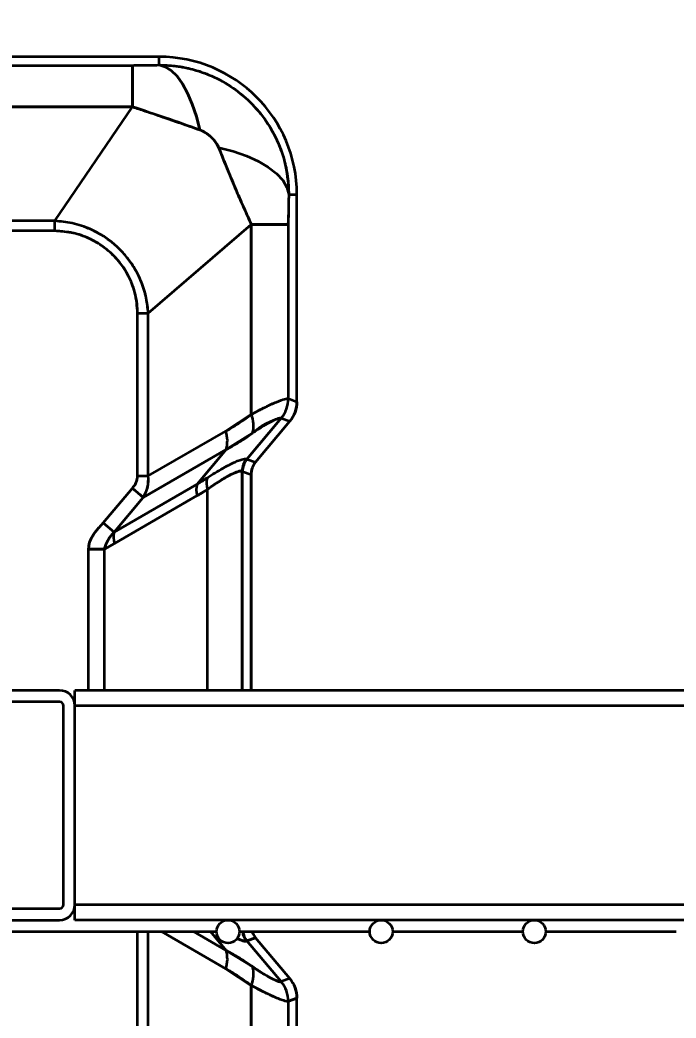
# Model space of a CAD drawing. Header units: millimetres. Extents: x 0 to 420, y 0 to 297.
# Drawn here: x 327.757 to 328.613, y 174.279 to 175.582 of the extents above; entities that cross this region are included whole.
import ezdxf

# ---------------------------------------------------------------- set-up
doc = ezdxf.new("R2010")
doc.units = ezdxf.units.MM
doc.layers.add('尺寸线层', color=150, linetype='Continuous')
doc.styles.add('SLDTEXTSTYLE2', font='TXT', dxfattribs={"width": 0.7})
doc.dimstyles.new('SLDDIMSTYLE0', dxfattribs={"dimtxt": 3.5, "dimasz": 3.302, "dimexe": 0, "dimexo": 0.0625, "dimgap": 0.875, "dimtad": 1, "dimdec": 1, "dimlfac": 100, "dimrnd": 1e-09, "dimzin": 12, "dimdsep": 46, "dimtxsty": 'SLDTEXTSTYLE2', "dimsah": 1, "dimcen": 0.09, "dimadec": 0, "dimazin": 3, "dimtfac": 1, "dimtdec": 3, "dimtofl": 0, "dimtmove": 0, "dimatfit": 3, "dimfxl": 0, "dimfrac": 2, "dimtolj": 1, "dimtzin": 12, "dimarcsym": 0})

# ---------------------------------------------------------------- blocks, each defined once
blk = doc.blocks.new('_D')
at = {"layer": '尺寸线层'}
for p, q in [((291.9431, 202.6412), (364.6876, 202.6412)), ((363.6876, 202.6412), (363.6876, 128.5802)), ((326.1167, 128.5802), (364.6876, 128.5802))]:
    blk.add_line(p, q, dxfattribs=at)
for points in [[(363.6876, 202.6412), (363.1796, 199.3392), (364.1956, 199.3392)], [(363.6876, 128.5802), (364.1956, 131.8822), (363.1796, 131.8822)]]:
    blk.add_solid(points, dxfattribs=at)
at = {"layer": '尺寸线层', "insert": (359.1758, 158.5376), "char_height": 3.5, "attachment_point": 1, "rotation": 90, "style": 'SLDTEXTSTYLE2'}
blk.add_mtext('7406.11', dxfattribs=at)
blk = doc.blocks.new('_D_7')
at = {"layer": '尺寸线层'}
for p, q in [((70.597, 160.4022), (70.597, 246.1922)), ((332.8156, 175.1167), (332.8156, 246.1922)), ((332.8156, 245.1922), (70.597, 245.1922))]:
    blk.add_line(p, q, dxfattribs=at)
for points in [[(70.597, 245.1922), (73.899, 244.6842), (73.899, 245.7002)], [(332.8156, 245.1922), (329.5136, 245.7002), (329.5136, 244.6842)]]:
    blk.add_solid(points, dxfattribs=at)
at = {"layer": '尺寸线层', "insert": (202.8758, 249.704), "char_height": 3.5, "attachment_point": 1, "style": 'SLDTEXTSTYLE2'}
blk.add_mtext('26221.85', dxfattribs=at)

msp = doc.modelspace()

# ---------------------------------------------------------------- linework, layer by layer
at = {"color": 7, "linetype": 'Continuous', "lineweight": 35}
for p, q in [((327.9383, 175.5342), (327.6642, 175.5342)), ((327.9383, 175.5342), (327.6642, 175.5342)), ((327.9383, 175.5235), (327.9383, 175.5342)), ((327.9383, 175.5235), (327.9383, 175.5342)), ((327.6683, 175.523), (327.9037, 175.523)), ((327.6683, 175.523), (327.9037, 175.523)), ((327.9037, 175.4687), (327.9037, 175.523)), ((327.6513, 175.4687), (327.9037, 175.4687)), ((327.9037, 175.4687), (327.6513, 175.4687)), ((327.8022, 175.3198), (327.9037, 175.4687)), ((327.8022, 175.3198), (327.9037, 175.4687)), ((328.1076, 175.3542), (328.1183, 175.3542)), ((328.1076, 175.3542), (328.1183, 175.3542)), ((328.1183, 175.0837), (328.1183, 175.3542)), ((328.1183, 175.0837), (328.1183, 175.3542)), ((327.8022, 175.3198), (327.5957, 175.3198)), ((327.8022, 175.3198), (327.5957, 175.3198)), ((327.8022, 175.3067), (327.8022, 175.3198)), ((327.8022, 175.3067), (327.8022, 175.3198)), ((327.9241, 175.1992), (328.0586, 175.3153)), ((327.9241, 175.1992), (328.0586, 175.3153)), ((328.0586, 175.3153), (328.0586, 175.0671)), ((328.0586, 175.0671), (328.0586, 175.3153)), ((328.1069, 175.3153), (328.1069, 175.0879)), ((328.1069, 175.3153), (328.1069, 175.0879)), ((327.8022, 175.3067), (327.5957, 175.3067)), ((327.8022, 175.3067), (327.5957, 175.3067)), ((327.9102, 175.1992), (327.9241, 175.1992)), ((327.9102, 174.9867), (327.9102, 175.1992)), ((327.9102, 175.1992), (327.9241, 175.1992)), ((327.9102, 174.9867), (327.9102, 175.1992)), ((327.9241, 174.9867), (327.9241, 175.1992)), ((327.9241, 174.9867), (327.9241, 175.1992)), ((328.1072, 175.0878), (328.1183, 175.0837)), ((328.1072, 175.0878), (328.1183, 175.0837)), ((328.0253, 175.0451), (328.0586, 175.0671)), ((328.0978, 175.0621), (328.053, 175.0087)), ((328.053, 175.0087), (328.0978, 175.0621)), ((328.0978, 175.0621), (328.0975, 175.0623)), ((328.0978, 175.0621), (328.109, 175.0581)), ((328.0978, 175.0621), (328.109, 175.0581)), ((328.0641, 175.0046), (328.109, 175.0581)), ((328.0641, 175.0046), (328.109, 175.0581)), ((327.9241, 174.9867), (328.0253, 175.0451)), ((327.9241, 174.9867), (328.0253, 175.0451)), ((328.0258, 175.0213), (328.0601, 175.0425)), ((327.9176, 174.9588), (328.0258, 175.0213)), ((327.9176, 174.9588), (328.0258, 175.0213)), ((328.0258, 175.0213), (327.9878, 174.976)), ((327.9878, 174.976), (328.0258, 175.0213)), ((328.0526, 175.009), (328.053, 175.0087)), ((328.053, 175.0087), (328.0641, 175.0046)), ((328.053, 175.0087), (328.0641, 175.0046)), ((327.9102, 174.9867), (327.9241, 174.9867)), ((327.9102, 174.9867), (327.9241, 174.9867)), ((327.9878, 174.976), (328.0009, 174.9842)), ((328.0472, 174.9927), (328.0467, 174.993)), ((328.0467, 174.993), (328.0467, 174.7067)), ((328.0467, 174.7067), (328.0467, 174.993)), ((328.0472, 174.9927), (328.0583, 174.9886)), ((328.0472, 174.9927), (328.0583, 174.9886)), ((328.0583, 174.7067), (328.0583, 174.9886)), ((328.0583, 174.9886), (328.0583, 174.7067)), ((327.8654, 174.9254), (327.9034, 174.9707)), ((327.8654, 174.9254), (327.9034, 174.9707)), ((327.8796, 174.9135), (327.9878, 174.976)), ((327.8796, 174.9135), (327.9878, 174.976)), ((327.9034, 174.9707), (327.9176, 174.9588)), ((327.8796, 174.9135), (327.9176, 174.9588)), ((327.8796, 174.9135), (327.9176, 174.9588)), ((327.8799, 174.8986), (327.9881, 174.9611)), ((327.9881, 174.9611), (327.8799, 174.8986)), ((328.0014, 174.9692), (327.9881, 174.9611)), ((328.0014, 174.7067), (328.0014, 174.9692)), ((328.0014, 174.7067), (328.0014, 174.9692)), ((327.8796, 174.9135), (327.8654, 174.9254)), ((327.8654, 174.9254), (327.8796, 174.9135)), ((327.867, 174.8912), (327.8799, 174.8986)), ((327.8799, 174.8986), (327.867, 174.8912)), ((327.867, 174.8912), (327.8461, 174.8912)), ((327.8461, 174.8912), (327.867, 174.8912)), ((327.8461, 174.7067), (327.8461, 174.8912)), ((327.8461, 174.7067), (327.8461, 174.8912)), ((327.867, 174.7067), (327.867, 174.8912)), ((327.867, 174.7067), (327.867, 174.8912)), ((327.8083, 174.7067), (327.6483, 174.7067)), ((331.4283, 174.7067), (327.8283, 174.7067)), ((327.8283, 174.6867), (327.8283, 174.7067)), ((327.8083, 174.6917), (327.6483, 174.6917)), ((327.8133, 174.4267), (327.8133, 174.6867)), ((327.8283, 174.6942), (327.8268, 174.6942)), ((327.8268, 174.6942), (327.8283, 174.6942)), ((327.8268, 174.6942), (327.8283, 174.6942)), ((327.8283, 174.6942), (327.8268, 174.6942)), ((327.8283, 174.4267), (327.8283, 174.6867)), ((331.4283, 174.6867), (327.8283, 174.6867)), ((327.8283, 174.4267), (327.8283, 174.6867)), ((331.4283, 174.4267), (327.8283, 174.4267)), ((327.8283, 174.4067), (327.8283, 174.4267)), ((327.6483, 174.4217), (327.8083, 174.4217)), ((327.8283, 174.4217), (327.8277, 174.4217)), ((327.6483, 174.4067), (327.8083, 174.4067)), ((331.4283, 174.4067), (327.8283, 174.4067)), ((327.7283, 174.3917), (328.0133, 174.3917)), ((327.9102, 174.1892), (327.9102, 174.3917)), ((327.9102, 174.1892), (327.9102, 174.3917)), ((327.9241, 174.1892), (327.9241, 174.3917)), ((327.9241, 174.1892), (327.9241, 174.3917)), ((328.0253, 174.3432), (327.9414, 174.3917)), ((327.9414, 174.3917), (328.0253, 174.3432)), ((328.0258, 174.3671), (327.9832, 174.3917)), ((328.0258, 174.3671), (327.9832, 174.3917)), ((328.0258, 174.3671), (328.0052, 174.3917)), ((328.0052, 174.3917), (328.0258, 174.3671)), ((328.0433, 174.3917), (328.2133, 174.3917)), ((328.2433, 174.3917), (328.4133, 174.3917)), ((328.4433, 174.3917), (328.6133, 174.3917)), ((328.053, 174.3797), (328.0526, 174.3794)), ((328.053, 174.3797), (328.0641, 174.3837)), ((328.0641, 174.3837), (328.053, 174.3797)), ((328.0978, 174.3263), (328.053, 174.3797)), ((328.0978, 174.3263), (328.053, 174.3797)), ((328.109, 174.3303), (328.0641, 174.3837)), ((328.109, 174.3303), (328.0641, 174.3837)), ((328.0258, 174.3671), (328.0601, 174.3459)), ((328.0586, 174.3213), (328.0253, 174.3432)), ((328.0586, 174.3213), (328.0586, 174.0731)), ((328.0586, 174.0731), (328.0586, 174.3213)), ((328.0975, 174.3261), (328.0978, 174.3263)), ((328.109, 174.3303), (328.0978, 174.3263)), ((328.109, 174.3303), (328.0978, 174.3263)), ((328.1069, 174.3005), (328.1069, 174.0731)), ((328.1069, 174.3005), (328.1069, 174.0731)), ((328.1183, 174.3046), (328.1072, 174.3006)), ((328.1072, 174.3006), (328.1183, 174.3046)), ((328.1183, 174.0342), (328.1183, 174.3046)), ((328.1183, 174.0342), (328.1183, 174.3046))]:
    msp.add_line(p, q, dxfattribs=at)
at = {"color": 7, "linetype": 'Continuous', "lineweight": 35, "flags": 128}
for points in [[(327.9037, 175.523), (327.9037, 175.5214), (327.9037, 175.5182), (327.9037, 175.5135), (327.9037, 175.5072), (327.9037, 175.4995), (327.9037, 175.4905), (327.9037, 175.4802), (327.9037, 175.4687)], [(327.9383, 175.5235), (327.9463, 175.5212), (327.9541, 175.5162), (327.9617, 175.5087), (327.9689, 175.4988), (327.9755, 175.4866), (327.9816, 175.4723), (327.9869, 175.4563), (327.9914, 175.4387)], [(327.9914, 175.4387), (327.9869, 175.4563), (327.9816, 175.4723), (327.9755, 175.4866), (327.9689, 175.4988), (327.9617, 175.5087), (327.9541, 175.5162), (327.9463, 175.5212), (327.9383, 175.5235)], [(328.016, 175.4158), (328.0349, 175.4109), (328.0522, 175.4049), (328.0676, 175.3979), (328.0809, 175.3902), (328.0916, 175.3818), (328.0998, 175.3729), (328.1051, 175.3636), (328.1076, 175.3542)], [(327.9034, 174.9707), (327.9057, 174.9688), (327.9079, 174.967), (327.91, 174.9652), (327.912, 174.9636), (327.9138, 174.9621), (327.9153, 174.9608), (327.9166, 174.9597), (327.9176, 174.9588)]]:
    msp.add_lwpolyline(points, dxfattribs=at)
at = {"color": 7, "linetype": 'Continuous', "lineweight": 35}
for centre in [(328.0283, 174.3917), (328.2283, 174.3917), (328.4283, 174.3917)]:
    msp.add_circle(centre, 0.015, dxfattribs=at)
for centre, radius, start, end in [((327.9383, 175.3542), 0.18, 0, 90), ((327.9383, 175.3542), 0.18, 360, 90), ((328.0669, 175.088), 0.0401, 320.0076, 359.8731), ((328.0669, 175.088), 0.0401, 320.0076, 359.8731), ((328.0263, 175.0528), 0.0354, 343.0377, 23.8628), ((328.0263, 175.0528), 0.0354, 343.0377, 23.8627), ((328.1187, 174.977), 0.0878, 103.911, 131.8265), ((327.9873, 175.0324), 0.0401, 343.9657, 18.5164), ((327.9873, 175.0324), 0.0401, 343.9657, 18.5164), ((328.0717, 174.9929), 0.025, 139.9679, 179.8339), ((328.0717, 174.9929), 0.025, 139.9679, 179.8339), ((328.0722, 174.9926), 0.025, 140.0586, 179.9414), ((328.0722, 174.9926), 0.025, 140.0586, 179.9414), ((328.024, 174.9775), 0.024, 163.7993, 200.3661), ((328.024, 174.9775), 0.024, 163.7993, 200.3661), ((328.0119, 174.9691), 0.0251, 163.9657, 198.5164), ((328.0119, 174.9691), 0.0251, 163.9657, 198.5164), ((327.9037, 174.9066), 0.0251, 163.9657, 198.5164), ((327.9037, 174.9066), 0.0251, 163.9657, 198.5164), ((327.8083, 174.6867), 0.02, 0, 90), ((327.8083, 174.6867), 0.005, 0, 90), ((327.8083, 174.4267), 0.02, 270, 0), ((327.8083, 174.4267), 0.005, 270, 0), ((328.0717, 174.3955), 0.025, 188.7618, 220.0289), ((328.0718, 174.3955), 0.025, 188.7641, 220.0266), ((328.0722, 174.3957), 0.025, 189.334, 219.9411), ((328.0722, 174.3957), 0.025, 189.334, 219.9411), ((327.9873, 174.356), 0.0401, 341.4836, 16.0343), ((327.9873, 174.356), 0.0401, 341.4836, 16.0343), ((328.0263, 174.3356), 0.0354, 336.1372, 16.9623), ((328.0263, 174.3356), 0.0354, 336.1372, 16.9623), ((328.0669, 174.3004), 0.0401, 0.1269, 39.9924), ((328.0669, 174.3004), 0.0401, 0.1269, 39.9924)]:
    msp.add_arc(centre, radius, start, end, dxfattribs=at)
for centre, major_axis, start_param, end_param in [((328.0783, 175.0838), (0.0376, -0.0137), 5.934618, 6.631752), ((328.0833, 174.9886), (0.0235, -0.0086), 2.793026, 3.49016), ((328.0833, 174.3998), (0.0235, 0.0086), 3.122637, 3.49016), ((328.0783, 174.3046), (-0.0376, -0.0137), 2.793026, 3.49016)]:
    msp.add_ellipse(centre, major_axis=major_axis, ratio=0.998448, start_param=start_param, end_param=end_param, dxfattribs=at)
for points, knots in [([(327.9037, 175.523), (327.9087, 175.5231), (327.9165, 175.5231), (327.9279, 175.5233), (327.9344, 175.5234), (327.9383, 175.5235)], [0, 0, 0, 0, 0.4175605, 0.6526728, 1, 1, 1, 1]), ([(327.9037, 175.523), (327.9064, 175.5231), (327.9131, 175.5231), (327.9248, 175.5233), (327.9334, 175.5234), (327.9383, 175.5235)], [0, 0, 0, 0, 0.2265988, 0.561025, 1, 1, 1, 1]), ([(327.9383, 175.5235), (327.9466, 175.5232), (327.9623, 175.5225), (327.9839, 175.5177), (328.0072, 175.5097), (328.0322, 175.4965), (328.0548, 175.4782), (328.0717, 175.4594), (328.0841, 175.4414), (328.0956, 175.4189), (328.1054, 175.3898), (328.1068, 175.3667), (328.1076, 175.3542)], [0, 0, 0, 0, 0.093649, 0.176538, 0.248656, 0.37191, 0.493461, 0.574793, 0.656832, 0.739576, 0.859108, 1, 1, 1, 1]), ([(327.9383, 175.5235), (327.9451, 175.5233), (327.9563, 175.5229), (327.9725, 175.5203), (327.9873, 175.5166), (328.0079, 175.5093), (328.0322, 175.4965), (328.0576, 175.4759), (328.0787, 175.4509), (328.0912, 175.4282), (328.0981, 175.4108), (328.1015, 175.3999), (328.1044, 175.3879), (328.107, 175.3727), (328.1074, 175.361), (328.1076, 175.3542)], [0, 0, 0, 0, 0.076443, 0.126237, 0.185346, 0.248673, 0.371897, 0.493418, 0.615548, 0.739261, 0.783292, 0.826338, 0.868398, 0.923222, 1, 1, 1, 1]), ([(327.9037, 175.4687), (327.9091, 175.467), (327.9191, 175.4637), (327.9334, 175.4589), (327.9487, 175.4536), (327.968, 175.447), (327.9829, 175.4417), (327.9914, 175.4387)], [0, 0, 0, 0, 0.188229, 0.344948, 0.48635, 0.707093, 1, 1, 1, 1]), ([(327.9914, 175.4387), (327.9764, 175.444), (327.9471, 175.4543), (327.9179, 175.464), (327.9037, 175.4687)], [0, 0, 0, 0, 0.513929, 1, 1, 1, 1]), ([(327.9914, 175.4387), (327.9942, 175.4374), (328.0001, 175.4346), (328.0071, 175.4287), (328.0127, 175.4223), (328.0149, 175.418), (328.016, 175.4158)], [0, 0, 0, 0, 0.271199, 0.565293, 0.791649, 1, 1, 1, 1]), ([(328.016, 175.4158), (328.0148, 175.4181), (328.0122, 175.4231), (328.0062, 175.4295), (327.9993, 175.4351), (327.9939, 175.4375), (327.9914, 175.4387)], [0, 0, 0, 0, 0.228464, 0.490672, 0.757738, 1, 1, 1, 1]), ([(328.016, 175.4158), (328.0187, 175.4091), (328.0237, 175.3968), (328.0309, 175.3791), (328.0373, 175.3638), (328.0434, 175.3495), (328.0506, 175.3333), (328.0556, 175.322), (328.0586, 175.3153)], [0, 0, 0, 0, 0.200911, 0.368663, 0.517677, 0.648189, 0.791452, 1, 1, 1, 1]), ([(328.0586, 175.3153), (328.0566, 175.3198), (328.0526, 175.3289), (328.0469, 175.3416), (328.0419, 175.3531), (328.0354, 175.3682), (328.0267, 175.3894), (328.0197, 175.4068), (328.016, 175.4158)], [0, 0, 0, 0, 0.140816, 0.284488, 0.382285, 0.482496, 0.729213, 1, 1, 1, 1]), ([(328.1076, 175.3542), (328.1075, 175.3501), (328.1073, 175.3429), (328.1071, 175.3332), (328.107, 175.3253), (328.1069, 175.3197), (328.1069, 175.3164), (328.1069, 175.3153)], [0, 0, 0, 0, 0.328027, 0.576182, 0.759071, 0.924275, 1, 1, 1, 1]), ([(328.1076, 175.3542), (328.1074, 175.3452), (328.1071, 175.3341), (328.107, 175.3213), (328.1069, 175.3174), (328.1069, 175.3159), (328.1069, 175.3153)], [0, 0, 0, 0, 0.712288, 0.891315, 0.960245, 1, 1, 1, 1]), ([(327.9241, 175.1992), (327.9234, 175.2059), (327.922, 175.22), (327.9161, 175.2385), (327.9084, 175.2548), (327.8995, 175.2686), (327.8888, 175.2812), (327.8761, 175.2927), (327.8628, 175.3019), (327.8457, 175.3107), (327.8258, 175.3176), (327.8098, 175.3191), (327.8022, 175.3198)], [0, 0, 0, 0, 0.107932, 0.22484, 0.307911, 0.39509, 0.486441, 0.571368, 0.666751, 0.744436, 0.877985, 1, 1, 1, 1]), ([(327.9241, 175.1992), (327.9235, 175.2058), (327.9221, 175.2196), (327.9163, 175.2379), (327.9086, 175.2545), (327.8996, 175.2685), (327.8889, 175.281), (327.8767, 175.2922), (327.8634, 175.3016), (327.8461, 175.3106), (327.8258, 175.3176), (327.8098, 175.3191), (327.8022, 175.3198)], [0, 0, 0, 0, 0.105818, 0.221247, 0.303726, 0.397637, 0.486458, 0.56599, 0.660847, 0.744444, 0.877991, 1, 1, 1, 1]), ([(328.1064, 175.3153), (328.1053, 175.3153), (328.1029, 175.3153), (328.0915, 175.3153), (328.0766, 175.3153), (328.0646, 175.3153), (328.0586, 175.3153)], [0, 0, 0, 0, 0.259023, 0.549075, 0.776489, 1, 1, 1, 1]), ([(328.0586, 175.3153), (328.0653, 175.3153), (328.0789, 175.3153), (328.0936, 175.3153), (328.1038, 175.3153), (328.1059, 175.3153), (328.1069, 175.3153)], [0, 0, 0, 0, 0.247804, 0.5, 0.752196, 1, 1, 1, 1]), ([(328.1067, 175.3153), (328.1067, 175.3154), (328.1068, 175.3155), (328.1068, 175.3162), (328.1069, 175.317), (328.1069, 175.3175)], [0, 0, 0, 0, 0.20707, 0.438271, 1, 1, 1, 1]), ([(328.1067, 175.3153), (328.1067, 175.3154), (328.1068, 175.3155), (328.1068, 175.3162), (328.1069, 175.317), (328.1069, 175.3175)], [0, 0, 0, 0, 0.207126, 0.438229, 1, 1, 1, 1]), ([(327.9102, 175.1992), (327.9095, 175.2082), (327.908, 175.2277), (327.8951, 175.2565), (327.8752, 175.2799), (327.8512, 175.2957), (327.8273, 175.3049), (327.8105, 175.3061), (327.8022, 175.3067)], [0, 0, 0, 0, 0.160273, 0.345663, 0.550133, 0.700334, 0.852371, 1, 1, 1, 1]), ([(327.9102, 175.1992), (327.9101, 175.2032), (327.9098, 175.2113), (327.9076, 175.2235), (327.903, 175.2386), (327.8945, 175.256), (327.8806, 175.2737), (327.8636, 175.2882), (327.8443, 175.2987), (327.8236, 175.3054), (327.8092, 175.3062), (327.8022, 175.3067)], [0, 0, 0, 0, 0.0707221, 0.1437575, 0.2191301, 0.3521505, 0.4853584, 0.6168189, 0.745052, 0.8748722, 1, 1, 1, 1]), ([(328.0586, 175.0671), (328.065, 175.0705), (328.0775, 175.0772), (328.0924, 175.0838), (328.1034, 175.0879), (328.1057, 175.0879), (328.1069, 175.0879)], [0, 0, 0, 0, 0.242152, 0.480299, 0.739078, 1, 1, 1, 1]), ([(328.0586, 175.0671), (328.065, 175.0705), (328.0776, 175.0772), (328.0925, 175.0839), (328.1034, 175.0879), (328.1057, 175.0879), (328.1069, 175.0879)], [0, 0, 0, 0, 0.245129, 0.480308, 0.739086, 1, 1, 1, 1]), ([(328.0253, 175.0451), (328.0316, 175.0489), (328.0429, 175.0557), (328.0538, 175.0636), (328.0586, 175.0671)], [0, 0, 0, 0, 0.560375, 1, 1, 1, 1]), ([(328.0975, 175.0623), (328.0966, 175.0623), (328.0947, 175.0624), (328.0862, 175.0586), (328.0747, 175.0523), (328.065, 175.0458), (328.0601, 175.0425)], [0, 0, 0, 0, 0.267138, 0.52122, 0.755952, 1, 1, 1, 1]), ([(328.0975, 175.0623), (328.0976, 175.0622), (328.0977, 175.0622), (328.0978, 175.0621), (328.0978, 175.0621)], [0, 0, 0, 0, 0.55998, 1, 1, 1, 1]), ([(328.0258, 175.0213), (328.0324, 175.0249), (328.044, 175.0314), (328.0552, 175.0391), (328.0601, 175.0425)], [0, 0, 0, 0, 0.56128, 1, 1, 1, 1]), ([(328.0009, 174.9842), (328.0081, 174.9888), (328.0222, 174.9976), (328.0384, 175.0055), (328.0493, 175.0096), (328.0515, 175.0092), (328.0526, 175.009)], [0, 0, 0, 0, 0.264353, 0.514931, 0.766931, 1, 1, 1, 1]), ([(328.0009, 174.9842), (328.0081, 174.9888), (328.0222, 174.9976), (328.0384, 175.0055), (328.0493, 175.0096), (328.0515, 175.0092), (328.0526, 175.009)], [0, 0, 0, 0, 0.264309, 0.514931, 0.766931, 1, 1, 1, 1]), ([(327.9034, 174.9707), (327.9055, 174.9735), (327.9091, 174.9783), (327.9099, 174.9842), (327.9102, 174.9867)], [0, 0, 0, 0, 0.571412, 1, 1, 1, 1]), ([(327.9034, 174.9707), (327.9052, 174.9732), (327.9079, 174.9769), (327.9099, 174.9825), (327.9101, 174.9853), (327.9102, 174.9867)], [0, 0, 0, 0, 0.51551, 0.767405, 1, 1, 1, 1]), ([(327.9176, 174.9588), (327.92, 174.9633), (327.9246, 174.9718), (327.9243, 174.9818), (327.9241, 174.9867)], [0, 0, 0, 0, 0.514855, 1, 1, 1, 1]), ([(327.9176, 174.9588), (327.9199, 174.963), (327.9245, 174.9716), (327.9243, 174.9816), (327.9241, 174.9867)], [0, 0, 0, 0, 0.492397, 1, 1, 1, 1]), ([(327.9878, 174.976), (327.9903, 174.9775), (327.9947, 174.9802), (327.999, 174.983), (328.0009, 174.9842)], [0, 0, 0, 0, 0.56452, 1, 1, 1, 1]), ([(328.0014, 174.9692), (328.0074, 174.9734), (328.0194, 174.9818), (328.0335, 174.9895), (328.0436, 174.9936), (328.0457, 174.9932), (328.0467, 174.993)], [0, 0, 0, 0, 0.251214, 0.501165, 0.750597, 1, 1, 1, 1]), ([(328.0467, 174.993), (328.0457, 174.9932), (328.0437, 174.9936), (328.0341, 174.9897), (328.02, 174.9822), (328.0077, 174.9736), (328.0014, 174.9692)], [0, 0, 0, 0, 0.24021, 0.485805, 0.736712, 1, 1, 1, 1]), ([(328.0467, 174.993), (328.0468, 174.9929), (328.0469, 174.9927), (328.0471, 174.9927), (328.0472, 174.9927)], [0, 0, 0, 0, 0.559963, 1, 1, 1, 1]), ([(327.9881, 174.9611), (327.9906, 174.9626), (327.9951, 174.9652), (327.9995, 174.9679), (328.0014, 174.9692)], [0, 0, 0, 0, 0.564711, 1, 1, 1, 1]), ([(327.8654, 174.9254), (327.8625, 174.9223), (327.8568, 174.9163), (327.8503, 174.9074), (327.8467, 174.8987), (327.8463, 174.8936), (327.8461, 174.8912)], [0, 0, 0, 0, 0.313455, 0.618574, 0.821959, 1, 1, 1, 1]), ([(327.8461, 174.8912), (327.8464, 174.894), (327.8469, 174.9), (327.8529, 174.9123), (327.8602, 174.92), (327.8654, 174.9254)], [0, 0, 0, 0, 0.211639, 0.442849, 1, 1, 1, 1]), ([(327.867, 174.8912), (327.8684, 174.8955), (327.871, 174.9038), (327.8768, 174.9104), (327.8796, 174.9135)], [0, 0, 0, 0, 0.521109, 1, 1, 1, 1]), ([(327.867, 174.8912), (327.8682, 174.895), (327.8708, 174.9033), (327.8765, 174.9099), (327.8796, 174.9135)], [0, 0, 0, 0, 0.462726, 1, 1, 1, 1]), ([(328.0597, 174.3917), (328.0597, 174.3915), (328.0602, 174.3885), (328.0622, 174.3861), (328.0641, 174.3837)], [0, 0, 0, 0, 0.051372, 1, 1, 1, 1]), ([(328.0399, 174.3826), (328.0427, 174.3815), (328.0496, 174.3787), (328.0515, 174.3791), (328.0526, 174.3794)], [0, 0, 0, 0, 0.408792, 1, 1, 1, 1]), ([(328.0526, 174.3794), (328.0517, 174.3791), (328.0499, 174.3786), (328.0432, 174.3813), (328.0399, 174.3826)], [0, 0, 0, 0, 0.5179694, 1, 1, 1, 1]), ([(328.0601, 174.3459), (328.0538, 174.3502), (328.0426, 174.3578), (328.0309, 174.3642), (328.0258, 174.3671)], [0, 0, 0, 0, 0.5611209, 1, 1, 1, 1]), ([(328.0975, 174.3261), (328.0972, 174.326), (328.0966, 174.3258), (328.0944, 174.3264), (328.0915, 174.3275), (328.0876, 174.3292), (328.0836, 174.3312), (328.0803, 174.3331), (328.0789, 174.3339), (328.0787, 174.334), (328.0787, 174.334), (328.0787, 174.334), (328.0787, 174.334), (328.0768, 174.3351), (328.0742, 174.3366), (328.0703, 174.3391), (328.0662, 174.3417), (328.0625, 174.3443), (328.0601, 174.3459)], [0, 0, 0, 0, 0.122659, 0.240076, 0.363077, 0.45305, 0.584561, 0.659043, 0.668791, 0.66976, 0.669877, 0.669892, 0.669894, 0.669895, 0.786224, 0.820548, 0.883011, 1, 1, 1, 1]), ([(328.0601, 174.3459), (328.0655, 174.3423), (328.0761, 174.3352), (328.0875, 174.3292), (328.0951, 174.3259), (328.0967, 174.326), (328.0975, 174.3261)], [0, 0, 0, 0, 0.270175, 0.525289, 0.759332, 1, 1, 1, 1]), ([(328.0586, 174.3213), (328.0525, 174.3257), (328.0416, 174.3335), (328.0303, 174.3403), (328.0253, 174.3432)], [0, 0, 0, 0, 0.562043, 1, 1, 1, 1]), ([(328.1069, 174.3005), (328.1059, 174.3004), (328.1039, 174.3004), (328.094, 174.3039), (328.0793, 174.3103), (328.0656, 174.3176), (328.0586, 174.3213)], [0, 0, 0, 0, 0.23729, 0.473129, 0.734055, 1, 1, 1, 1]), ([(328.1069, 174.3005), (328.1059, 174.3004), (328.1039, 174.3004), (328.0941, 174.3039), (328.0794, 174.3102), (328.0657, 174.3175), (328.0586, 174.3213)], [0, 0, 0, 0, 0.2394527, 0.4731299, 0.7287922, 1, 1, 1, 1]), ([(328.0978, 174.3263), (328.0978, 174.3262), (328.0977, 174.3262), (328.0976, 174.3261), (328.0975, 174.3261)], [0, 0, 0, 0, 0.559973, 1, 1, 1, 1])]:
    msp.add_open_spline(points, degree=3, knots=knots, dxfattribs=at)
for points in [[(328.1183, 175.0837), (328.1179, 175.079), (328.1171, 175.0696), (328.1117, 175.0619), (328.109, 175.0581)], [(328.0641, 175.0046), (328.0624, 175.0022), (328.059, 174.9974), (328.0585, 174.9915), (328.0583, 174.9886)], [(328.109, 174.3303), (328.1117, 174.3265), (328.1171, 174.3188), (328.1179, 174.3094), (328.1183, 174.3046)]]:
    msp.add_open_spline(points, degree=3, dxfattribs=at)

# ---------------------------------------------------------------- dimensions: what is measured, and where the dimension line sits
at = {"layer": '尺寸线层'}
for base, p1, p2, angle, picture, middle in [((70.597, 245.1922), (332.8156, 175.1167), (70.597, 160.4022), 0, '_D_7', (209.0129, 245.1922)), ((363.6876, 128.5802), (291.9431, 202.6412), (326.1167, 128.5802), 90, '_D', (363.6876, 163.9067))]:
    dim = msp.add_linear_dim(base=base, p1=p1, p2=p2, angle=angle, dimstyle='SLDDIMSTYLE0', dxfattribs=at)
    dim.commit()
    dim.dimension.update_dxf_attribs({"geometry": picture, "text_midpoint": middle, "dimtype": 160})

doc.saveas('drawing.dxf')
